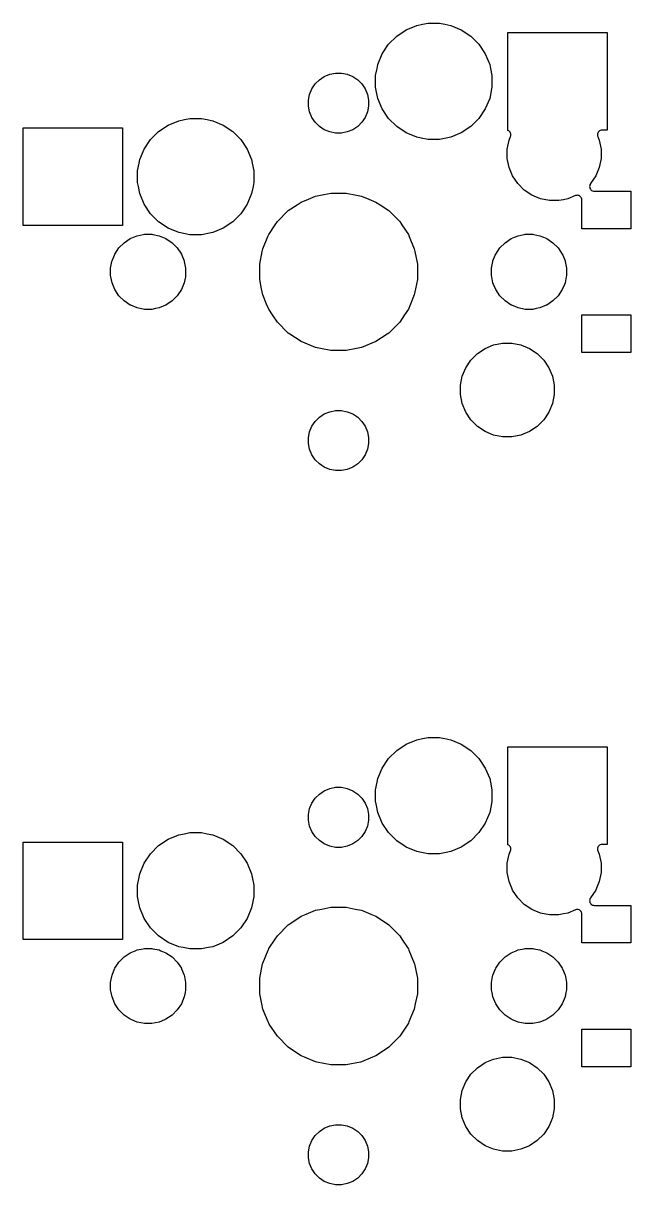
# Model space of a CAD drawing. Extents: x 70 to 347, y -163 to -55.
# Drawn here: x 228.89 to 245.09, y -114.6 to -83.62 of the extents above; entities that cross this region are included whole.
import ezdxf

# ---------------------------------------------------------------- set-up
doc = ezdxf.new("R2010")
doc.units = 0
doc.layers.add('BLACK', color=7, linetype='CONTINUOUS')

msp = doc.modelspace()

# ---------------------------------------------------------------- linework, layer by layer
at = {"layer": 'BLACK', "linetype": 'CONTINUOUS'}
for p, q in [((239.384, -83.6748), (239.538, -83.6441)), ((239.538, -83.6441), (239.684, -83.6152)), ((239.684, -83.6152), (239.989, -83.6152)), ((239.989, -83.6152), (240.135, -83.6441)), ((240.135, -83.6441), (240.289, -83.6748)), ((238.848, -83.9615), (239.102, -83.7917)), ((239.102, -83.7917), (239.384, -83.6748)), ((240.289, -83.6748), (240.571, -83.7917)), ((240.571, -83.7917), (240.825, -83.9615)), ((241.813, -86.4763), (241.813, -83.8652)), ((241.813, -83.8652), (244.465, -83.8652)), ((244.465, -83.8652), (244.465, -86.4672)), ((238.462, -84.4315), (238.632, -84.1775)), ((238.632, -84.1775), (238.848, -83.9615)), ((240.825, -83.9615), (241.041, -84.1775)), ((241.041, -84.1775), (241.211, -84.4315)), ((238.345, -84.7138), (238.462, -84.4315)), ((241.211, -84.4315), (241.328, -84.7138)), ((238.286, -85.0134), (238.323, -84.8232)), ((238.323, -84.8232), (238.345, -84.7138)), ((241.328, -84.7138), (241.35, -84.8232)), ((241.35, -84.8232), (241.388, -85.0134)), ((236.674, -85.2356), (236.786, -85.124)), ((236.786, -85.124), (236.917, -85.0364)), ((236.917, -85.0364), (237.063, -84.976)), ((236.917, -85.0364), (236.917, -85.0364)), ((237.063, -84.976), (237.218, -84.9452)), ((237.218, -84.9452), (237.375, -84.9452)), ((237.375, -84.9452), (237.53, -84.976)), ((237.53, -84.976), (237.676, -85.0364)), ((237.676, -85.0364), (237.676, -85.0364)), ((237.676, -85.0364), (237.807, -85.124)), ((237.807, -85.124), (237.919, -85.2356)), ((238.286, -85.319), (238.286, -85.0134)), ((241.388, -85.0134), (241.388, -85.319)), ((236.526, -85.5126), (236.587, -85.3668)), ((236.587, -85.3668), (236.674, -85.2356)), ((236.587, -85.3668), (236.587, -85.3668)), ((237.919, -85.2356), (238.006, -85.3668)), ((238.006, -85.3668), (238.006, -85.3668)), ((238.006, -85.3668), (238.067, -85.5126)), ((238.295, -85.3668), (238.286, -85.319)), ((238.345, -85.6186), (238.295, -85.3668)), ((241.378, -85.3668), (241.328, -85.6186)), ((241.388, -85.319), (241.378, -85.3668)), ((236.496, -85.6673), (236.526, -85.5126)), ((236.496, -85.8251), (236.496, -85.6673)), ((238.067, -85.5126), (238.098, -85.6673)), ((238.098, -85.6673), (238.098, -85.8251)), ((238.462, -85.9009), (238.345, -85.6186)), ((241.328, -85.6186), (241.211, -85.9009)), ((236.526, -85.9798), (236.496, -85.8251)), ((236.587, -86.1256), (236.526, -85.9798)), ((236.674, -86.2568), (236.587, -86.1256)), ((236.587, -86.1256), (236.587, -86.1256)), ((238.006, -86.1256), (237.919, -86.2568)), ((238.067, -85.9798), (238.006, -86.1256)), ((238.006, -86.1256), (238.006, -86.1256)), ((238.098, -85.8251), (238.067, -85.9798)), ((238.632, -86.1549), (238.462, -85.9009)), ((241.211, -85.9009), (241.041, -86.1549)), ((228.886, -89.0072), (228.886, -86.4052)), ((228.886, -86.4052), (231.538, -86.4052)), ((231.538, -86.4052), (231.538, -89.0072)), ((232.498, -86.5015), (232.752, -86.3317)), ((232.752, -86.3317), (233.034, -86.2148)), ((233.034, -86.2148), (233.184, -86.185)), ((233.184, -86.185), (233.334, -86.1552)), ((233.334, -86.1552), (233.639, -86.1552)), ((233.639, -86.1552), (233.789, -86.185)), ((233.789, -86.185), (233.939, -86.2148)), ((233.939, -86.2148), (234.221, -86.3317)), ((234.221, -86.3317), (234.475, -86.5015)), ((236.786, -86.3684), (236.674, -86.2568)), ((236.917, -86.456), (236.786, -86.3684)), ((237.807, -86.3684), (237.676, -86.456)), ((237.919, -86.2568), (237.807, -86.3684)), ((238.848, -86.3709), (238.632, -86.1549)), ((239.102, -86.5407), (238.848, -86.3709)), ((240.825, -86.3709), (240.571, -86.5407)), ((241.041, -86.1549), (240.825, -86.3709)), ((232.112, -86.9715), (232.282, -86.7175)), ((232.282, -86.7175), (232.498, -86.5015)), ((234.475, -86.5015), (234.691, -86.7175)), ((234.691, -86.7175), (234.861, -86.9715)), ((237.063, -86.5164), (236.917, -86.456)), ((236.917, -86.456), (236.917, -86.456)), ((236.917, -86.456), (236.917, -86.456)), ((237.218, -86.5472), (237.063, -86.5164)), ((237.375, -86.5472), (237.218, -86.5472)), ((237.53, -86.5164), (237.375, -86.5472)), ((237.676, -86.456), (237.53, -86.5164)), ((237.676, -86.456), (237.676, -86.456)), ((237.676, -86.456), (237.676, -86.456)), ((239.384, -86.6576), (239.102, -86.5407)), ((239.502, -86.681), (239.384, -86.6576)), ((239.684, -86.7172), (239.502, -86.681)), ((239.989, -86.7172), (239.684, -86.7172)), ((240.171, -86.681), (239.989, -86.7172)), ((240.289, -86.6576), (240.171, -86.681)), ((240.571, -86.5407), (240.289, -86.6576)), ((241.796, -86.973), (241.844, -86.7313)), ((241.814, -86.4767), (241.813, -86.4763)), ((241.835, -86.4883), (241.814, -86.4767)), ((241.854, -86.5038), (241.835, -86.4883)), ((241.844, -86.7313), (241.881, -86.64)), ((241.87, -86.5228), (241.854, -86.5038)), ((241.881, -86.5444), (241.87, -86.5228)), ((241.889, -86.5678), (241.881, -86.5444)), ((241.881, -86.64), (241.889, -86.6166)), ((241.891, -86.5922), (241.889, -86.5678)), ((241.889, -86.6166), (241.891, -86.5922)), ((244.205, -86.5678), (244.202, -86.5922)), ((244.202, -86.5922), (244.205, -86.6166)), ((244.212, -86.5444), (244.205, -86.5678)), ((244.205, -86.6166), (244.212, -86.64)), ((244.223, -86.5228), (244.212, -86.5444)), ((244.212, -86.64), (244.25, -86.7313)), ((244.239, -86.5038), (244.223, -86.5228)), ((244.258, -86.4883), (244.239, -86.5038)), ((244.25, -86.7313), (244.298, -86.973)), ((244.279, -86.4767), (244.258, -86.4883)), ((244.303, -86.4696), (244.279, -86.4767)), ((244.327, -86.4672), (244.303, -86.4696)), ((244.465, -86.4672), (244.327, -86.4672)), ((231.995, -87.2538), (232.112, -86.9715)), ((234.861, -86.9715), (234.978, -87.2538)), ((241.796, -87.2194), (241.796, -86.973)), ((244.298, -86.973), (244.298, -87.2194)), ((231.936, -87.5534), (231.977, -87.3445)), ((231.977, -87.3445), (231.995, -87.2538)), ((234.978, -87.2538), (234.996, -87.3445)), ((234.996, -87.3445), (235.038, -87.5534)), ((241.844, -87.4611), (241.796, -87.2194)), ((244.298, -87.2194), (244.25, -87.4611)), ((231.936, -87.859), (231.936, -87.5534)), ((235.038, -87.5534), (235.038, -87.859)), ((241.938, -87.6888), (241.844, -87.4611)), ((244.25, -87.4611), (244.155, -87.6888)), ((231.958, -87.9702), (231.936, -87.859)), ((231.995, -88.1586), (231.958, -87.9702)), ((235.015, -87.9702), (234.978, -88.1586)), ((235.038, -87.859), (235.015, -87.9702)), ((242.075, -87.8937), (241.938, -87.6888)), ((241.938, -87.6888), (241.938, -87.6888)), ((242.249, -88.0679), (242.075, -87.8937)), ((243.995, -87.9458), (243.993, -87.9702)), ((243.993, -87.9702), (243.995, -87.9946)), ((244.002, -87.9224), (243.995, -87.9458)), ((244.014, -87.9008), (244.002, -87.9224)), ((244.018, -87.8937), (244.014, -87.9008)), ((244.155, -87.6888), (244.018, -87.8937)), ((244.018, -87.8937), (244.018, -87.8937)), ((244.155, -87.6888), (244.155, -87.6888)), ((232.112, -88.4409), (231.995, -88.1586)), ((234.978, -88.1586), (234.861, -88.4409)), ((236.492, -88.3053), (236.684, -88.2259)), ((236.684, -88.2259), (236.819, -88.199)), ((236.819, -88.199), (237.09, -88.1452)), ((237.09, -88.1452), (237.504, -88.1452)), ((237.504, -88.1452), (237.774, -88.199)), ((237.774, -88.199), (237.909, -88.2259)), ((237.909, -88.2259), (238.101, -88.3053)), ((242.454, -88.2048), (242.249, -88.0679)), ((242.682, -88.2991), (242.454, -88.2048)), ((242.454, -88.2048), (242.454, -88.2048)), ((242.454, -88.2048), (242.454, -88.2048)), ((243.617, -88.2142), (243.411, -88.2991)), ((243.64, -88.2071), (243.617, -88.2142)), ((243.664, -88.2047), (243.64, -88.2071)), ((243.689, -88.2071), (243.664, -88.2047)), ((243.712, -88.2142), (243.689, -88.2071)), ((243.734, -88.2258), (243.712, -88.2142)), ((243.753, -88.2413), (243.734, -88.2258)), ((243.768, -88.2602), (243.753, -88.2413)), ((243.78, -88.2819), (243.768, -88.2602)), ((243.787, -88.3053), (243.78, -88.2819)), ((243.995, -87.9946), (244.002, -88.018)), ((244.002, -88.018), (244.014, -88.0396)), ((244.014, -88.0396), (244.029, -88.0586)), ((244.029, -88.0586), (244.048, -88.0741)), ((244.048, -88.0741), (244.07, -88.0857)), ((244.07, -88.0857), (244.093, -88.0928)), ((244.093, -88.0928), (244.118, -88.0952)), ((244.118, -88.0952), (245.091, -88.0952)), ((245.091, -88.0952), (245.091, -89.0972)), ((232.282, -88.6949), (232.112, -88.4409)), ((234.861, -88.4409), (234.691, -88.6949)), ((235.957, -88.6143), (236.19, -88.4586)), ((236.19, -88.4586), (236.301, -88.3843)), ((236.301, -88.3843), (236.492, -88.3053)), ((236.301, -88.3843), (236.301, -88.3843)), ((238.101, -88.3053), (238.292, -88.3843)), ((238.292, -88.3843), (238.292, -88.3843)), ((238.292, -88.3843), (238.403, -88.4586)), ((238.403, -88.4586), (238.636, -88.6143)), ((242.923, -88.3472), (242.682, -88.2991)), ((243.17, -88.3472), (242.923, -88.3472)), ((243.3, -88.3214), (243.17, -88.3472)), ((243.411, -88.2991), (243.3, -88.3214)), ((243.789, -88.3297), (243.787, -88.3053)), ((243.789, -89.0972), (243.789, -88.3297)), ((232.498, -88.9109), (232.282, -88.6949)), ((232.752, -89.0807), (232.498, -88.9109)), ((234.475, -88.9109), (234.221, -89.0807)), ((234.691, -88.6949), (234.475, -88.9109)), ((235.607, -88.9936), (235.665, -88.9069)), ((235.665, -88.9069), (235.957, -88.6143)), ((238.636, -88.6143), (238.929, -88.9069)), ((238.929, -88.9069), (238.987, -88.9936)), ((231.538, -89.0072), (228.886, -89.0072)), ((233.034, -89.1976), (232.752, -89.0807)), ((233.077, -89.2061), (233.034, -89.1976)), ((233.334, -89.2572), (233.077, -89.2061)), ((233.896, -89.2061), (233.639, -89.2572)), ((233.939, -89.1976), (233.896, -89.2061)), ((234.221, -89.0807), (233.939, -89.1976)), ((235.435, -89.251), (235.607, -88.9936)), ((238.987, -88.9936), (239.158, -89.251)), ((245.091, -89.0972), (243.789, -89.0972)), ((231.439, -89.6081), (231.578, -89.4687)), ((231.578, -89.4687), (231.742, -89.3591)), ((231.742, -89.3591), (231.829, -89.3234)), ((231.742, -89.3591), (231.742, -89.3591)), ((231.829, -89.3234), (231.925, -89.2837)), ((231.925, -89.2837), (232.089, -89.251)), ((232.089, -89.251), (232.118, -89.2452)), ((232.118, -89.2452), (232.315, -89.2452)), ((232.315, -89.2452), (232.344, -89.251)), ((232.344, -89.251), (232.509, -89.2837)), ((232.509, -89.2837), (232.605, -89.3234)), ((232.605, -89.3234), (232.691, -89.3591)), ((232.691, -89.3591), (232.691, -89.3591)), ((232.691, -89.3591), (232.855, -89.4687)), ((232.855, -89.4687), (232.994, -89.6081)), ((233.639, -89.2572), (233.334, -89.2572)), ((235.276, -89.6334), (235.414, -89.3018)), ((235.414, -89.3018), (235.435, -89.251)), ((235.435, -89.251), (235.435, -89.251)), ((239.158, -89.251), (239.158, -89.251)), ((239.158, -89.251), (239.18, -89.3018)), ((239.18, -89.3018), (239.317, -89.6334)), ((241.599, -89.6081), (241.738, -89.4687)), ((241.738, -89.4687), (241.902, -89.3591)), ((241.902, -89.3591), (241.989, -89.3234)), ((241.902, -89.3591), (241.902, -89.3591)), ((241.989, -89.3234), (242.085, -89.2837)), ((242.085, -89.2837), (242.249, -89.251)), ((242.249, -89.251), (242.278, -89.2452)), ((242.278, -89.2452), (242.475, -89.2452)), ((242.475, -89.2452), (242.504, -89.251)), ((242.504, -89.251), (242.669, -89.2837)), ((242.669, -89.2837), (242.765, -89.3234)), ((242.765, -89.3234), (242.851, -89.3591)), ((242.851, -89.3591), (242.851, -89.3591)), ((242.851, -89.3591), (243.015, -89.4687)), ((243.015, -89.4687), (243.154, -89.6081)), ((231.254, -89.9542), (231.318, -89.7999)), ((231.318, -89.7999), (231.33, -89.7721)), ((231.33, -89.7721), (231.439, -89.6081)), ((231.33, -89.7721), (231.33, -89.7721)), ((232.994, -89.6081), (233.104, -89.7721)), ((233.104, -89.7721), (233.104, -89.7721)), ((233.104, -89.7721), (233.115, -89.7999)), ((233.115, -89.7999), (233.179, -89.9542)), ((235.196, -90.0393), (235.262, -89.707)), ((235.262, -89.707), (235.276, -89.6334)), ((239.317, -89.6334), (239.331, -89.707)), ((239.331, -89.707), (239.398, -90.0393)), ((241.414, -89.9542), (241.478, -89.7999)), ((241.478, -89.7999), (241.49, -89.7721)), ((241.49, -89.7721), (241.599, -89.6081)), ((241.49, -89.7721), (241.49, -89.7721)), ((243.154, -89.6081), (243.264, -89.7721)), ((243.264, -89.7721), (243.264, -89.7721)), ((243.264, -89.7721), (243.275, -89.7999)), ((243.275, -89.7999), (243.339, -89.9542)), ((231.216, -90.1476), (231.252, -89.9665)), ((231.216, -90.3448), (231.216, -90.1476)), ((231.252, -89.9665), (231.254, -89.9542)), ((233.179, -89.9542), (233.182, -89.9665)), ((233.182, -89.9665), (233.218, -90.1476)), ((233.218, -90.1476), (233.218, -90.3448)), ((235.196, -90.4531), (235.196, -90.0393)), ((239.398, -90.0393), (239.398, -90.4531)), ((241.376, -90.1476), (241.412, -89.9665)), ((241.376, -90.3448), (241.376, -90.1476)), ((241.412, -89.9665), (241.414, -89.9542)), ((243.339, -89.9542), (243.342, -89.9665)), ((243.342, -89.9665), (243.378, -90.1476)), ((243.378, -90.1476), (243.378, -90.3448)), ((231.223, -90.3837), (231.216, -90.3448)), ((231.254, -90.5382), (231.223, -90.3837)), ((233.21, -90.3837), (233.179, -90.5382)), ((233.218, -90.3448), (233.21, -90.3837)), ((235.245, -90.7026), (235.196, -90.4531)), ((239.398, -90.4531), (239.348, -90.7026)), ((241.383, -90.3837), (241.376, -90.3448)), ((241.414, -90.5382), (241.383, -90.3837)), ((243.37, -90.3837), (243.339, -90.5382)), ((243.378, -90.3448), (243.37, -90.3837)), ((231.272, -90.5822), (231.254, -90.5382)), ((231.33, -90.7203), (231.272, -90.5822)), ((231.33, -90.7204), (231.33, -90.7203)), ((231.439, -90.8843), (231.33, -90.7204)), ((233.104, -90.7204), (232.994, -90.8843)), ((233.161, -90.5822), (233.104, -90.7203)), ((233.104, -90.7203), (233.104, -90.7204)), ((233.179, -90.5382), (233.161, -90.5822)), ((235.276, -90.859), (235.245, -90.7026)), ((239.348, -90.7026), (239.317, -90.859)), ((241.432, -90.5822), (241.414, -90.5382)), ((241.49, -90.7203), (241.432, -90.5822)), ((241.49, -90.7204), (241.49, -90.7203)), ((241.599, -90.8843), (241.49, -90.7204)), ((243.264, -90.7204), (243.154, -90.8843)), ((243.321, -90.5822), (243.264, -90.7203)), ((243.264, -90.7203), (243.264, -90.7204)), ((243.339, -90.5382), (243.321, -90.5822)), ((231.578, -91.0237), (231.439, -90.8843)), ((231.742, -91.1333), (231.578, -91.0237)), ((232.855, -91.0237), (232.691, -91.1333)), ((232.994, -90.8843), (232.855, -91.0237)), ((235.378, -91.1047), (235.276, -90.859)), ((239.317, -90.859), (239.215, -91.1047)), ((241.738, -91.0237), (241.599, -90.8843)), ((241.902, -91.1333), (241.738, -91.0237)), ((243.015, -91.0237), (242.851, -91.1333)), ((243.154, -90.8843), (243.015, -91.0237)), ((231.757, -91.1392), (231.742, -91.1333)), ((231.742, -91.1333), (231.742, -91.1333)), ((231.742, -91.1333), (231.742, -91.1333)), ((231.925, -91.2087), (231.757, -91.1392)), ((232.118, -91.2472), (231.925, -91.2087)), ((232.315, -91.2472), (232.118, -91.2472)), ((232.412, -91.228), (232.315, -91.2472)), ((232.509, -91.2087), (232.412, -91.228)), ((232.677, -91.1392), (232.509, -91.2087)), ((232.691, -91.1333), (232.677, -91.1392)), ((232.691, -91.1333), (232.691, -91.1333)), ((232.691, -91.1333), (232.691, -91.1333)), ((235.435, -91.2414), (235.378, -91.1047)), ((235.537, -91.3952), (235.435, -91.2414)), ((235.435, -91.2414), (235.435, -91.2414)), ((235.665, -91.5855), (235.537, -91.3952)), ((239.056, -91.3952), (238.929, -91.5855)), ((239.158, -91.2414), (239.056, -91.3952)), ((239.215, -91.1047), (239.158, -91.2414)), ((239.158, -91.2414), (239.158, -91.2414)), ((241.917, -91.1392), (241.902, -91.1333)), ((241.902, -91.1333), (241.902, -91.1333)), ((241.902, -91.1333), (241.902, -91.1333)), ((242.085, -91.2087), (241.917, -91.1392)), ((242.278, -91.2472), (242.085, -91.2087)), ((242.475, -91.2472), (242.278, -91.2472)), ((242.572, -91.228), (242.475, -91.2472)), ((242.669, -91.2087), (242.572, -91.228)), ((242.837, -91.1392), (242.669, -91.2087)), ((242.851, -91.1333), (242.837, -91.1392)), ((242.851, -91.1333), (242.851, -91.1333)), ((242.851, -91.1333), (242.851, -91.1333)), ((243.789, -92.3972), (243.789, -91.3952)), ((243.789, -91.3952), (245.091, -91.3952)), ((245.091, -91.3952), (245.091, -92.3972)), ((235.957, -91.8782), (235.665, -91.5855)), ((238.929, -91.5855), (238.636, -91.8782)), ((235.999, -91.9061), (235.957, -91.8782)), ((236.301, -92.1081), (235.999, -91.9061)), ((238.594, -91.9061), (238.292, -92.1081)), ((238.636, -91.8782), (238.594, -91.9061)), ((236.684, -92.2665), (236.301, -92.1081)), ((236.819, -92.2934), (236.684, -92.2665)), ((237.09, -92.3472), (236.819, -92.2934)), ((237.774, -92.2934), (237.504, -92.3472)), ((237.909, -92.2665), (237.774, -92.2934)), ((238.292, -92.1081), (237.909, -92.2665)), ((240.999, -92.4245), (241.204, -92.2876)), ((241.204, -92.2876), (241.432, -92.1933)), ((241.204, -92.2876), (241.204, -92.2876)), ((241.432, -92.1933), (241.673, -92.1452)), ((241.673, -92.1452), (241.92, -92.1452)), ((241.92, -92.1452), (242.161, -92.1933)), ((242.161, -92.1933), (242.389, -92.2876)), ((242.389, -92.2876), (242.389, -92.2876)), ((242.389, -92.2876), (242.594, -92.4245)), ((237.504, -92.3472), (237.09, -92.3472)), ((240.688, -92.8036), (240.825, -92.5987)), ((240.825, -92.5987), (240.999, -92.4245)), ((242.594, -92.4245), (242.768, -92.5987)), ((242.768, -92.5987), (242.905, -92.8036)), ((245.091, -92.3972), (243.789, -92.3972)), ((240.594, -93.0313), (240.688, -92.8036)), ((240.688, -92.8036), (240.688, -92.8036)), ((242.905, -92.8036), (242.905, -92.8036)), ((242.905, -92.8036), (243, -93.0313)), ((240.546, -93.273), (240.594, -93.0313)), ((243, -93.0313), (243.048, -93.273)), ((240.546, -93.5194), (240.546, -93.273)), ((240.594, -93.7611), (240.546, -93.5194)), ((243.048, -93.5194), (243, -93.7611)), ((243.048, -93.273), (243.048, -93.5194)), ((240.688, -93.9888), (240.594, -93.7611)), ((243, -93.7611), (242.905, -93.9888)), ((236.674, -94.2356), (236.786, -94.124)), ((236.786, -94.124), (236.917, -94.0364)), ((236.917, -94.0364), (237.063, -93.976)), ((236.917, -94.0364), (236.917, -94.0364)), ((237.063, -93.976), (237.218, -93.9452)), ((237.218, -93.9452), (237.375, -93.9452)), ((237.375, -93.9452), (237.53, -93.976)), ((237.53, -93.976), (237.676, -94.0364)), ((237.676, -94.0364), (237.676, -94.0364)), ((237.676, -94.0364), (237.807, -94.124)), ((237.807, -94.124), (237.919, -94.2356)), ((240.825, -94.1937), (240.688, -93.9888)), ((240.688, -93.9888), (240.688, -93.9888)), ((242.905, -93.9888), (242.768, -94.1937)), ((242.905, -93.9888), (242.905, -93.9888)), ((236.526, -94.5126), (236.587, -94.3668)), ((236.587, -94.3668), (236.674, -94.2356)), ((236.587, -94.3668), (236.587, -94.3668)), ((237.919, -94.2356), (238.006, -94.3668)), ((238.006, -94.3668), (238.006, -94.3668)), ((238.006, -94.3668), (238.067, -94.5126)), ((240.999, -94.3679), (240.825, -94.1937)), ((241.204, -94.5048), (240.999, -94.3679)), ((242.594, -94.3679), (242.389, -94.5048)), ((242.768, -94.1937), (242.594, -94.3679)), ((236.496, -94.6673), (236.526, -94.5126)), ((236.496, -94.8251), (236.496, -94.6673)), ((238.067, -94.5126), (238.098, -94.6673)), ((238.098, -94.6673), (238.098, -94.8251)), ((241.432, -94.5991), (241.204, -94.5048)), ((241.204, -94.5048), (241.204, -94.5048)), ((241.204, -94.5048), (241.204, -94.5048)), ((241.673, -94.6472), (241.432, -94.5991)), ((241.92, -94.6472), (241.673, -94.6472)), ((242.161, -94.5991), (241.92, -94.6472)), ((242.389, -94.5048), (242.161, -94.5991)), ((242.389, -94.5048), (242.389, -94.5048)), ((242.389, -94.5048), (242.389, -94.5048)), ((236.526, -94.9798), (236.496, -94.8251)), ((236.587, -95.1256), (236.526, -94.9798)), ((238.067, -94.9798), (238.006, -95.1256)), ((238.098, -94.8251), (238.067, -94.9798)), ((236.674, -95.2568), (236.587, -95.1256)), ((236.587, -95.1256), (236.587, -95.1256)), ((236.786, -95.3684), (236.674, -95.2568)), ((236.917, -95.456), (236.786, -95.3684)), ((237.807, -95.3684), (237.676, -95.456)), ((237.919, -95.2568), (237.807, -95.3684)), ((238.006, -95.1256), (237.919, -95.2568)), ((238.006, -95.1256), (238.006, -95.1256)), ((237.063, -95.5164), (236.917, -95.456)), ((236.917, -95.456), (236.917, -95.456)), ((236.917, -95.456), (236.917, -95.456)), ((237.218, -95.5472), (237.063, -95.5164)), ((237.375, -95.5472), (237.218, -95.5472)), ((237.53, -95.5164), (237.375, -95.5472)), ((237.676, -95.456), (237.53, -95.5164)), ((237.676, -95.456), (237.676, -95.456)), ((237.676, -95.456), (237.676, -95.456)), ((238.848, -103.011), (239.102, -102.842)), ((239.102, -102.842), (239.384, -102.725)), ((239.384, -102.725), (239.538, -102.694)), ((239.538, -102.694), (239.684, -102.665)), ((239.684, -102.665), (239.989, -102.665)), ((239.989, -102.665), (240.135, -102.694)), ((240.135, -102.694), (240.289, -102.725)), ((240.289, -102.725), (240.571, -102.842)), ((240.571, -102.842), (240.825, -103.011)), ((238.632, -103.227), (238.848, -103.011)), ((240.825, -103.011), (241.041, -103.227)), ((241.813, -105.526), (241.813, -102.915)), ((241.813, -102.915), (244.465, -102.915)), ((244.465, -102.915), (244.465, -105.517)), ((238.462, -103.482), (238.632, -103.227)), ((241.041, -103.227), (241.211, -103.482)), ((238.327, -103.854), (238.345, -103.764)), ((238.345, -103.764), (238.462, -103.482)), ((241.211, -103.482), (241.328, -103.764)), ((241.328, -103.764), (241.346, -103.854)), ((236.786, -104.174), (236.917, -104.086)), ((236.917, -104.086), (237.063, -104.026)), ((236.917, -104.086), (236.917, -104.086)), ((237.063, -104.026), (237.218, -103.995)), ((237.218, -103.995), (237.375, -103.995)), ((237.375, -103.995), (237.53, -104.026)), ((237.53, -104.026), (237.676, -104.086)), ((237.676, -104.086), (237.676, -104.086)), ((237.676, -104.086), (237.807, -104.174)), ((238.286, -104.063), (238.327, -103.854)), ((238.286, -104.369), (238.286, -104.063)), ((241.346, -103.854), (241.388, -104.063)), ((241.388, -104.063), (241.388, -104.369)), ((236.587, -104.417), (236.674, -104.286)), ((236.674, -104.286), (236.786, -104.174)), ((237.807, -104.174), (237.919, -104.286)), ((237.919, -104.286), (238.006, -104.417)), ((238.309, -104.485), (238.286, -104.369)), ((241.388, -104.369), (241.364, -104.485)), ((236.496, -104.717), (236.526, -104.563)), ((236.496, -104.875), (236.496, -104.717)), ((236.526, -104.563), (236.587, -104.417)), ((236.587, -104.417), (236.587, -104.417)), ((238.006, -104.417), (238.006, -104.417)), ((238.006, -104.417), (238.067, -104.563)), ((238.067, -104.563), (238.098, -104.717)), ((238.098, -104.717), (238.098, -104.875)), ((238.345, -104.669), (238.309, -104.485)), ((238.462, -104.951), (238.345, -104.669)), ((241.328, -104.669), (241.211, -104.951)), ((241.364, -104.485), (241.328, -104.669)), ((236.526, -105.03), (236.496, -104.875)), ((238.098, -104.875), (238.067, -105.03)), ((238.632, -105.205), (238.462, -104.951)), ((241.211, -104.951), (241.041, -105.205)), ((232.752, -105.382), (233.034, -105.265)), ((233.034, -105.265), (233.184, -105.235)), ((233.184, -105.235), (233.334, -105.205)), ((233.334, -105.205), (233.639, -105.205)), ((233.639, -105.205), (233.789, -105.235)), ((233.789, -105.235), (233.939, -105.265)), ((233.939, -105.265), (234.221, -105.382)), ((236.586, -105.174), (236.526, -105.03)), ((236.587, -105.176), (236.586, -105.174)), ((236.674, -105.307), (236.587, -105.176)), ((236.786, -105.418), (236.674, -105.307)), ((237.919, -105.307), (237.807, -105.418)), ((238.006, -105.176), (237.919, -105.307)), ((238.007, -105.174), (238.006, -105.176)), ((238.067, -105.03), (238.007, -105.174)), ((238.848, -105.421), (238.632, -105.205)), ((241.041, -105.205), (240.825, -105.421)), ((228.886, -108.057), (228.886, -105.455)), ((228.886, -105.455), (231.538, -105.455)), ((231.538, -105.455), (231.538, -108.057)), ((232.282, -105.767), (232.498, -105.551)), ((232.498, -105.551), (232.752, -105.382)), ((234.221, -105.382), (234.475, -105.551)), ((234.475, -105.551), (234.691, -105.767)), ((236.917, -105.506), (236.786, -105.418)), ((237.063, -105.566), (236.917, -105.506)), ((236.917, -105.506), (236.917, -105.506)), ((236.917, -105.506), (236.917, -105.506)), ((237.218, -105.597), (237.063, -105.566)), ((237.375, -105.597), (237.218, -105.597)), ((237.53, -105.566), (237.375, -105.597)), ((237.676, -105.506), (237.53, -105.566)), ((237.807, -105.418), (237.676, -105.506)), ((237.676, -105.506), (237.676, -105.506)), ((237.676, -105.506), (237.676, -105.506)), ((239.102, -105.591), (238.848, -105.421)), ((239.384, -105.708), (239.102, -105.591)), ((240.571, -105.591), (240.289, -105.708)), ((240.825, -105.421), (240.571, -105.591)), ((241.814, -105.527), (241.813, -105.526)), ((241.835, -105.538), (241.814, -105.527)), ((241.854, -105.554), (241.835, -105.538)), ((241.87, -105.573), (241.854, -105.554)), ((241.881, -105.594), (241.87, -105.573)), ((241.889, -105.618), (241.881, -105.594)), ((241.891, -105.642), (241.889, -105.618)), ((241.889, -105.667), (241.891, -105.642)), ((244.205, -105.618), (244.202, -105.642)), ((244.202, -105.642), (244.205, -105.667)), ((244.212, -105.594), (244.205, -105.618)), ((244.223, -105.573), (244.212, -105.594)), ((244.239, -105.554), (244.223, -105.573)), ((244.258, -105.538), (244.239, -105.554)), ((244.279, -105.527), (244.258, -105.538)), ((244.303, -105.52), (244.279, -105.527)), ((244.327, -105.517), (244.303, -105.52)), ((244.465, -105.517), (244.327, -105.517)), ((232.112, -106.022), (232.282, -105.767)), ((234.691, -105.767), (234.861, -106.022)), ((239.508, -105.732), (239.384, -105.708)), ((239.684, -105.767), (239.508, -105.732)), ((239.989, -105.767), (239.684, -105.767)), ((240.165, -105.732), (239.989, -105.767)), ((240.289, -105.708), (240.165, -105.732)), ((241.796, -106.023), (241.844, -105.781)), ((241.844, -105.781), (241.881, -105.69)), ((241.881, -105.69), (241.889, -105.667)), ((244.205, -105.667), (244.212, -105.69)), ((244.212, -105.69), (244.25, -105.781)), ((244.25, -105.781), (244.298, -106.023)), ((231.995, -106.304), (232.112, -106.022)), ((234.861, -106.022), (234.978, -106.304)), ((241.796, -106.269), (241.796, -106.023)), ((244.298, -106.023), (244.298, -106.269)), ((231.936, -106.603), (231.977, -106.394)), ((231.977, -106.394), (231.995, -106.304)), ((234.978, -106.304), (234.996, -106.394)), ((234.996, -106.394), (235.038, -106.603)), ((241.844, -106.511), (241.796, -106.269)), ((241.916, -106.687), (241.844, -106.511)), ((244.25, -106.511), (244.177, -106.687)), ((244.298, -106.269), (244.25, -106.511)), ((231.936, -106.909), (231.936, -106.603)), ((235.038, -106.603), (235.038, -106.909)), ((241.938, -106.739), (241.916, -106.687)), ((242.075, -106.944), (241.938, -106.739)), ((244.155, -106.739), (244.018, -106.944)), ((244.177, -106.687), (244.155, -106.739)), ((231.963, -107.045), (231.936, -106.909)), ((231.995, -107.209), (231.963, -107.045)), ((235.011, -107.045), (234.978, -107.209)), ((235.038, -106.909), (235.011, -107.045)), ((236.849, -107.243), (237.09, -107.195)), ((237.09, -107.195), (237.504, -107.195)), ((237.504, -107.195), (237.744, -107.243)), ((242.249, -107.118), (242.075, -106.944)), ((242.454, -107.255), (242.249, -107.118)), ((243.995, -106.996), (243.993, -107.02)), ((243.993, -107.02), (243.995, -107.045)), ((244.002, -106.972), (243.995, -106.996)), ((243.995, -107.045), (244.002, -107.068)), ((244.014, -106.951), (244.002, -106.972)), ((244.002, -107.068), (244.014, -107.09)), ((244.018, -106.944), (244.014, -106.951)), ((244.014, -107.09), (244.029, -107.109)), ((244.018, -106.944), (244.018, -106.944)), ((244.029, -107.109), (244.048, -107.124)), ((244.048, -107.124), (244.07, -107.136)), ((244.07, -107.136), (244.093, -107.143)), ((244.093, -107.143), (244.118, -107.145)), ((244.118, -107.145), (245.091, -107.145)), ((245.091, -107.145), (245.091, -108.147)), ((232.112, -107.491), (231.995, -107.209)), ((232.282, -107.745), (232.112, -107.491)), ((234.861, -107.491), (234.691, -107.745)), ((234.978, -107.209), (234.861, -107.491)), ((235.957, -107.664), (236.207, -107.497)), ((236.207, -107.497), (236.301, -107.434)), ((236.301, -107.434), (236.433, -107.38)), ((236.301, -107.434), (236.301, -107.434)), ((236.433, -107.38), (236.684, -107.276)), ((236.684, -107.276), (236.849, -107.243)), ((237.744, -107.243), (237.909, -107.276)), ((237.909, -107.276), (238.16, -107.38)), ((238.16, -107.38), (238.292, -107.434)), ((238.292, -107.434), (238.292, -107.434)), ((238.292, -107.434), (238.386, -107.497)), ((238.386, -107.497), (238.636, -107.664)), ((242.682, -107.349), (242.454, -107.255)), ((242.454, -107.255), (242.454, -107.255)), ((242.454, -107.255), (242.454, -107.255)), ((242.923, -107.397), (242.682, -107.349)), ((243.17, -107.397), (242.923, -107.397)), ((243.3, -107.371), (243.17, -107.397)), ((243.411, -107.349), (243.3, -107.371)), ((243.617, -107.264), (243.411, -107.349)), ((243.64, -107.257), (243.617, -107.264)), ((243.664, -107.255), (243.64, -107.257)), ((243.689, -107.257), (243.664, -107.255)), ((243.712, -107.264), (243.689, -107.257)), ((243.734, -107.276), (243.712, -107.264)), ((243.753, -107.291), (243.734, -107.276)), ((243.768, -107.31), (243.753, -107.291)), ((243.78, -107.332), (243.768, -107.31)), ((243.787, -107.355), (243.78, -107.332)), ((243.789, -107.38), (243.787, -107.355)), ((243.789, -108.147), (243.789, -107.38)), ((232.498, -107.961), (232.282, -107.745)), ((234.691, -107.745), (234.475, -107.961)), ((235.665, -107.957), (235.957, -107.664)), ((238.636, -107.664), (238.929, -107.957)), ((231.538, -108.057), (228.886, -108.057)), ((232.752, -108.131), (232.498, -107.961)), ((234.475, -107.961), (234.221, -108.131)), ((235.439, -108.295), (235.607, -108.044)), ((235.607, -108.044), (235.665, -107.957)), ((238.929, -107.957), (238.987, -108.044)), ((238.987, -108.044), (239.155, -108.295)), ((231.578, -108.519), (231.742, -108.409)), ((231.742, -108.409), (231.876, -108.354)), ((231.742, -108.409), (231.742, -108.409)), ((231.876, -108.354), (231.925, -108.334)), ((231.925, -108.334), (232.089, -108.301)), ((232.089, -108.301), (232.118, -108.295)), ((232.118, -108.295), (232.315, -108.295)), ((232.315, -108.295), (232.344, -108.301)), ((232.344, -108.301), (232.509, -108.334)), ((232.509, -108.334), (232.557, -108.354)), ((232.557, -108.354), (232.691, -108.409)), ((232.691, -108.409), (232.691, -108.409)), ((232.691, -108.409), (232.855, -108.519)), ((233.034, -108.248), (232.752, -108.131)), ((233.153, -108.271), (233.034, -108.248)), ((233.334, -108.307), (233.153, -108.271)), ((233.639, -108.307), (233.334, -108.307)), ((233.82, -108.271), (233.639, -108.307)), ((233.939, -108.248), (233.82, -108.271)), ((234.221, -108.131), (233.939, -108.248)), ((235.276, -108.683), (235.419, -108.338)), ((235.419, -108.338), (235.435, -108.301)), ((235.435, -108.301), (235.439, -108.295)), ((239.155, -108.295), (239.158, -108.301)), ((239.158, -108.301), (239.174, -108.338)), ((239.174, -108.338), (239.317, -108.683)), ((241.738, -108.519), (241.902, -108.409)), ((241.902, -108.409), (242.036, -108.354)), ((241.902, -108.409), (241.902, -108.409)), ((242.036, -108.354), (242.085, -108.334)), ((242.085, -108.334), (242.249, -108.301)), ((242.249, -108.301), (242.278, -108.295)), ((242.278, -108.295), (242.475, -108.295)), ((242.475, -108.295), (242.504, -108.301)), ((242.504, -108.301), (242.669, -108.334)), ((242.669, -108.334), (242.717, -108.354)), ((242.717, -108.354), (242.851, -108.409)), ((242.851, -108.409), (242.851, -108.409)), ((242.851, -108.409), (243.015, -108.519)), ((245.091, -108.147), (243.789, -108.147)), ((231.33, -108.822), (231.439, -108.658)), ((231.439, -108.658), (231.578, -108.519)), ((232.855, -108.519), (232.994, -108.658)), ((232.994, -108.658), (233.104, -108.822)), ((235.196, -109.089), (235.272, -108.703)), ((235.272, -108.703), (235.276, -108.683)), ((239.317, -108.683), (239.321, -108.703)), ((239.321, -108.703), (239.398, -109.089)), ((241.49, -108.822), (241.599, -108.658)), ((241.599, -108.658), (241.738, -108.519)), ((243.015, -108.519), (243.154, -108.658)), ((243.154, -108.658), (243.264, -108.822)), ((231.216, -109.198), (231.247, -109.042)), ((231.247, -109.042), (231.254, -109.004)), ((231.254, -109.004), (231.324, -108.835)), ((231.324, -108.835), (231.33, -108.822)), ((231.33, -108.822), (231.33, -108.822)), ((233.104, -108.822), (233.104, -108.822)), ((233.104, -108.822), (233.109, -108.835)), ((233.109, -108.835), (233.179, -109.004)), ((233.179, -109.004), (233.187, -109.042)), ((233.187, -109.042), (233.218, -109.198)), ((241.376, -109.198), (241.407, -109.042)), ((241.407, -109.042), (241.414, -109.004)), ((241.414, -109.004), (241.484, -108.835)), ((241.484, -108.835), (241.49, -108.822)), ((241.49, -108.822), (241.49, -108.822)), ((243.264, -108.822), (243.264, -108.822)), ((243.264, -108.822), (243.269, -108.835)), ((243.269, -108.835), (243.339, -109.004)), ((243.339, -109.004), (243.347, -109.042)), ((243.347, -109.042), (243.378, -109.198)), ((231.216, -109.395), (231.216, -109.198)), ((233.218, -109.198), (233.218, -109.395)), ((235.196, -109.503), (235.196, -109.089)), ((239.398, -109.089), (239.398, -109.503)), ((241.376, -109.395), (241.376, -109.198)), ((243.378, -109.198), (243.378, -109.395)), ((231.23, -109.469), (231.216, -109.395)), ((231.254, -109.588), (231.23, -109.469)), ((231.33, -109.77), (231.254, -109.588)), ((233.179, -109.588), (233.104, -109.77)), ((233.203, -109.469), (233.179, -109.588)), ((233.218, -109.395), (233.203, -109.469)), ((235.249, -109.77), (235.196, -109.503)), ((239.398, -109.503), (239.344, -109.77)), ((241.39, -109.469), (241.376, -109.395)), ((241.414, -109.588), (241.39, -109.469)), ((241.49, -109.77), (241.414, -109.588)), ((243.339, -109.588), (243.264, -109.77)), ((243.363, -109.469), (243.339, -109.588)), ((243.378, -109.395), (243.363, -109.469)), ((231.439, -109.934), (231.33, -109.77)), ((231.578, -110.074), (231.439, -109.934)), ((232.994, -109.934), (232.855, -110.074)), ((233.104, -109.77), (232.994, -109.934)), ((235.276, -109.909), (235.249, -109.77)), ((235.35, -110.086), (235.276, -109.909)), ((239.317, -109.909), (239.243, -110.086)), ((239.344, -109.77), (239.317, -109.909)), ((241.599, -109.934), (241.49, -109.77)), ((241.738, -110.074), (241.599, -109.934)), ((243.154, -109.934), (243.015, -110.074)), ((243.264, -109.77), (243.154, -109.934)), ((231.742, -110.183), (231.578, -110.074)), ((231.78, -110.199), (231.742, -110.183)), ((231.742, -110.183), (231.742, -110.183)), ((231.742, -110.183), (231.742, -110.183)), ((231.925, -110.259), (231.78, -110.199)), ((232.118, -110.297), (231.925, -110.259)), ((232.509, -110.259), (232.315, -110.297)), ((232.653, -110.199), (232.509, -110.259)), ((232.691, -110.183), (232.653, -110.199)), ((232.855, -110.074), (232.691, -110.183)), ((232.691, -110.183), (232.691, -110.183)), ((232.691, -110.183), (232.691, -110.183)), ((235.418, -110.251), (235.35, -110.086)), ((235.435, -110.291), (235.418, -110.251)), ((235.449, -110.312), (235.435, -110.291)), ((239.158, -110.291), (239.145, -110.312)), ((239.175, -110.251), (239.158, -110.291)), ((239.243, -110.086), (239.175, -110.251)), ((241.902, -110.183), (241.738, -110.074)), ((241.94, -110.199), (241.902, -110.183)), ((241.902, -110.183), (241.902, -110.183)), ((241.902, -110.183), (241.902, -110.183)), ((242.085, -110.259), (241.94, -110.199)), ((242.278, -110.297), (242.085, -110.259)), ((242.669, -110.259), (242.475, -110.297)), ((242.813, -110.199), (242.669, -110.259)), ((242.851, -110.183), (242.813, -110.199)), ((243.015, -110.074), (242.851, -110.183)), ((242.851, -110.183), (242.851, -110.183)), ((242.851, -110.183), (242.851, -110.183)), ((232.315, -110.297), (232.118, -110.297)), ((235.665, -110.636), (235.449, -110.312)), ((239.145, -110.312), (238.929, -110.636)), ((242.475, -110.297), (242.278, -110.297)), ((243.789, -111.447), (243.789, -110.445)), ((243.789, -110.445), (245.091, -110.445)), ((245.091, -110.445), (245.091, -111.447)), ((235.957, -110.928), (235.665, -110.636)), ((238.929, -110.636), (238.636, -110.928)), ((236.096, -111.021), (235.957, -110.928)), ((236.301, -111.158), (236.096, -111.021)), ((236.389, -111.194), (236.301, -111.158)), ((236.301, -111.158), (236.301, -111.158)), ((236.301, -111.158), (236.301, -111.158)), ((236.684, -111.316), (236.389, -111.194)), ((238.205, -111.194), (237.909, -111.316)), ((238.292, -111.158), (238.205, -111.194)), ((238.497, -111.021), (238.292, -111.158)), ((238.292, -111.158), (238.292, -111.158)), ((238.292, -111.158), (238.292, -111.158)), ((238.636, -110.928), (238.497, -111.021)), ((241.432, -111.243), (241.673, -111.195)), ((241.673, -111.195), (241.92, -111.195)), ((241.92, -111.195), (242.161, -111.243)), ((236.714, -111.323), (236.684, -111.316)), ((237.09, -111.397), (236.714, -111.323)), ((237.504, -111.397), (237.09, -111.397)), ((237.879, -111.323), (237.504, -111.397)), ((237.909, -111.316), (237.879, -111.323)), ((240.825, -111.649), (240.999, -111.474)), ((240.999, -111.474), (241.204, -111.338)), ((241.204, -111.338), (241.432, -111.243)), ((241.204, -111.338), (241.204, -111.338)), ((242.161, -111.243), (242.389, -111.338)), ((242.389, -111.338), (242.389, -111.338)), ((242.389, -111.338), (242.594, -111.474)), ((242.594, -111.474), (242.768, -111.649)), ((245.091, -111.447), (243.789, -111.447)), ((240.688, -111.854), (240.825, -111.649)), ((242.768, -111.649), (242.905, -111.854)), ((240.546, -112.323), (240.594, -112.081)), ((240.594, -112.081), (240.688, -111.854)), ((240.688, -111.854), (240.688, -111.854)), ((242.905, -111.854), (242.905, -111.854)), ((242.905, -111.854), (243, -112.081)), ((243, -112.081), (243.048, -112.323)), ((240.546, -112.569), (240.546, -112.323)), ((243.048, -112.323), (243.048, -112.569)), ((240.594, -112.811), (240.546, -112.569)), ((243.048, -112.569), (243, -112.811)), ((236.917, -113.086), (237.063, -113.026)), ((237.063, -113.026), (237.218, -112.995)), ((237.218, -112.995), (237.375, -112.995)), ((237.375, -112.995), (237.53, -113.026)), ((237.53, -113.026), (237.676, -113.086)), ((240.683, -113.026), (240.594, -112.811)), ((240.688, -113.039), (240.683, -113.026)), ((240.825, -113.244), (240.688, -113.039)), ((242.905, -113.039), (242.768, -113.244)), ((242.911, -113.026), (242.905, -113.039)), ((243, -112.811), (242.911, -113.026)), ((236.587, -113.417), (236.674, -113.286)), ((236.674, -113.286), (236.786, -113.174)), ((236.674, -113.286), (236.674, -113.286)), ((236.786, -113.174), (236.917, -113.086)), ((236.917, -113.086), (236.917, -113.086)), ((237.676, -113.086), (237.676, -113.086)), ((237.676, -113.086), (237.807, -113.174)), ((237.807, -113.174), (237.919, -113.286)), ((237.919, -113.286), (237.919, -113.286)), ((237.919, -113.286), (238.006, -113.417)), ((240.999, -113.418), (240.825, -113.244)), ((242.768, -113.244), (242.594, -113.418)), ((236.496, -113.717), (236.526, -113.563)), ((236.526, -113.563), (236.587, -113.417)), ((238.006, -113.417), (238.067, -113.563)), ((238.067, -113.563), (238.098, -113.717)), ((241.204, -113.555), (240.999, -113.418)), ((241.432, -113.649), (241.204, -113.555)), ((241.204, -113.555), (241.204, -113.555)), ((241.204, -113.555), (241.204, -113.555)), ((241.673, -113.697), (241.432, -113.649)), ((241.92, -113.697), (241.673, -113.697)), ((242.161, -113.649), (241.92, -113.697)), ((242.389, -113.555), (242.161, -113.649)), ((242.594, -113.418), (242.389, -113.555)), ((242.389, -113.555), (242.389, -113.555)), ((242.389, -113.555), (242.389, -113.555)), ((236.496, -113.875), (236.496, -113.717)), ((236.526, -114.03), (236.496, -113.875)), ((238.098, -113.875), (238.067, -114.03)), ((238.098, -113.717), (238.098, -113.875)), ((236.578, -114.155), (236.526, -114.03)), ((236.587, -114.176), (236.578, -114.155)), ((236.674, -114.307), (236.587, -114.176)), ((236.786, -114.418), (236.674, -114.307)), ((237.919, -114.307), (237.807, -114.418)), ((238.006, -114.176), (237.919, -114.307)), ((238.015, -114.155), (238.006, -114.176)), ((238.067, -114.03), (238.015, -114.155)), ((236.917, -114.506), (236.786, -114.418)), ((237.063, -114.566), (236.917, -114.506)), ((236.917, -114.506), (236.917, -114.506)), ((236.917, -114.506), (236.917, -114.506)), ((237.218, -114.597), (237.063, -114.566)), ((237.375, -114.597), (237.218, -114.597)), ((237.53, -114.566), (237.375, -114.597)), ((237.676, -114.506), (237.53, -114.566)), ((237.807, -114.418), (237.676, -114.506)), ((237.676, -114.506), (237.676, -114.506)), ((237.676, -114.506), (237.676, -114.506))]:
    msp.add_line(p, q, dxfattribs=at)

doc.saveas('drawing.dxf')
